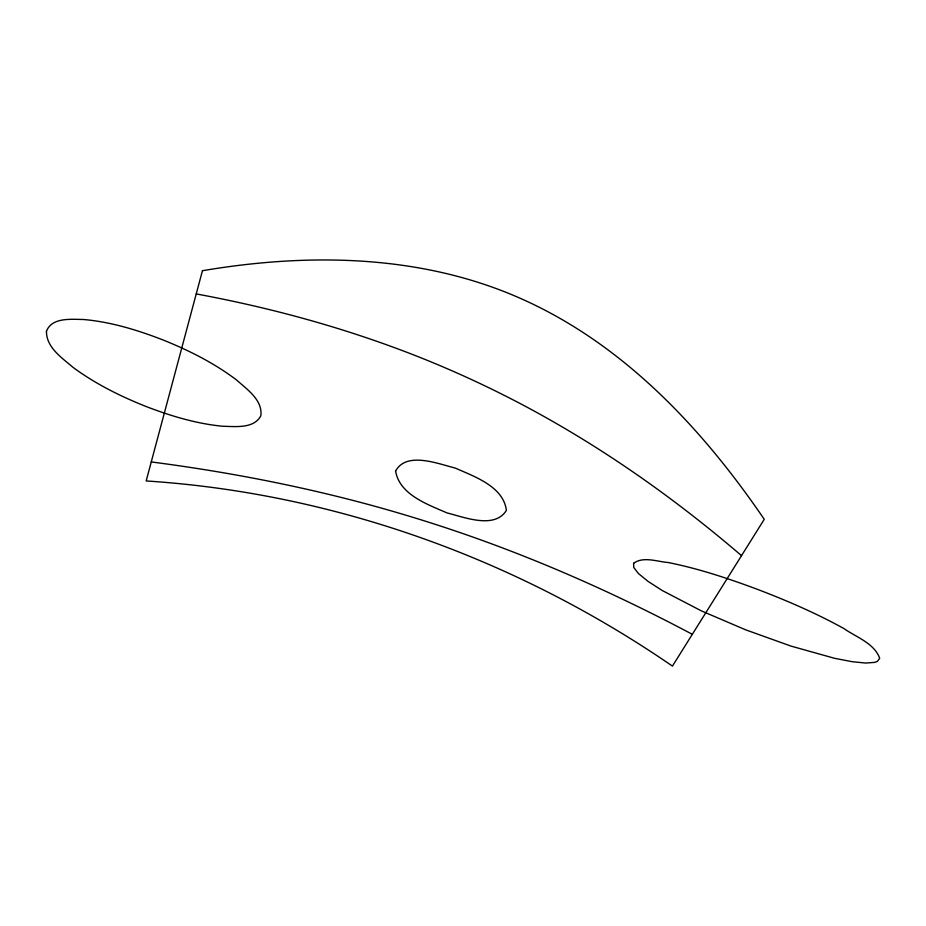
<?xml version="1.0" encoding="UTF-8"?>
<svg xmlns="http://www.w3.org/2000/svg" width="926" height="926" viewBox="0 0 926 926"><rect width="100%" height="100%" fill="white"/><g stroke="black" fill="none" stroke-linecap="round" stroke-linejoin="round"><path stroke-width="1.39" d="M151.262 461.935C223.108 471.265 294.445 484.761 364.462 503.443A3031.203 2097.668 -69.2 0 1 462.884 533.561C541.93 560.89 618.475 595.117 692.324 634.322M196.231 293.924C273.216 308.161 349.033 329.077 421.77 358.119A1845.333 1396.825 -66 0 1 521.951 404.488C600.708 446.135 673.931 497.725 741.518 555.658M395.587 471.056C399.523 494.681 427.592 504.404 447.038 512.923C464.134 517.148 494.611 529.475 506.395 510.388C503.374 486.463 474.552 476.635 455.233 468.058C438.276 463.891 406.526 451.043 395.587 471.056M46.462 331.253C46.184 347.458 62.1 357.957 73.096 367.414C95.32 383.815 120.253 396.201 145.845 406.41C170.627 415.948 196.358 423.738 222.888 426.273C235.424 426.469 253.886 428.97 260.854 415.762C262.834 400.101 247.034 389.371 236.778 380.169C214.369 363.108 188.962 350.41 162.918 339.911C137.349 329.992 110.761 321.866 83.328 319.482C71.117 319.377 51.856 317.155 46.462 331.253M633.604 563.297L633.766 567.499L638.431 573.541L648.003 581.343L662.287 590.545L701.387 610.882L745.43 629.738L790.873 646.059L834.581 658.305L852.279 661.72L865.764 663.051L874.642 662.379L877.362 661.395L879.7 658.282C874.306 643.234 856.18 637.169 843.956 628.58C816.327 613.301 787.274 600.754 757.804 589.48C728.577 578.576 698.852 568.645 668.213 562.522C657.217 561.688 643.338 556.098 633.604 563.297M202.447 270.716L146.169 480.953C334.587 493.153 517.148 559.258 672.438 666.107L764.251 519.312C702.695 429.004 624.633 345.433 523.56 299.781C423.321 254.349 309.353 252.59 202.447 270.716"/></g></svg>
